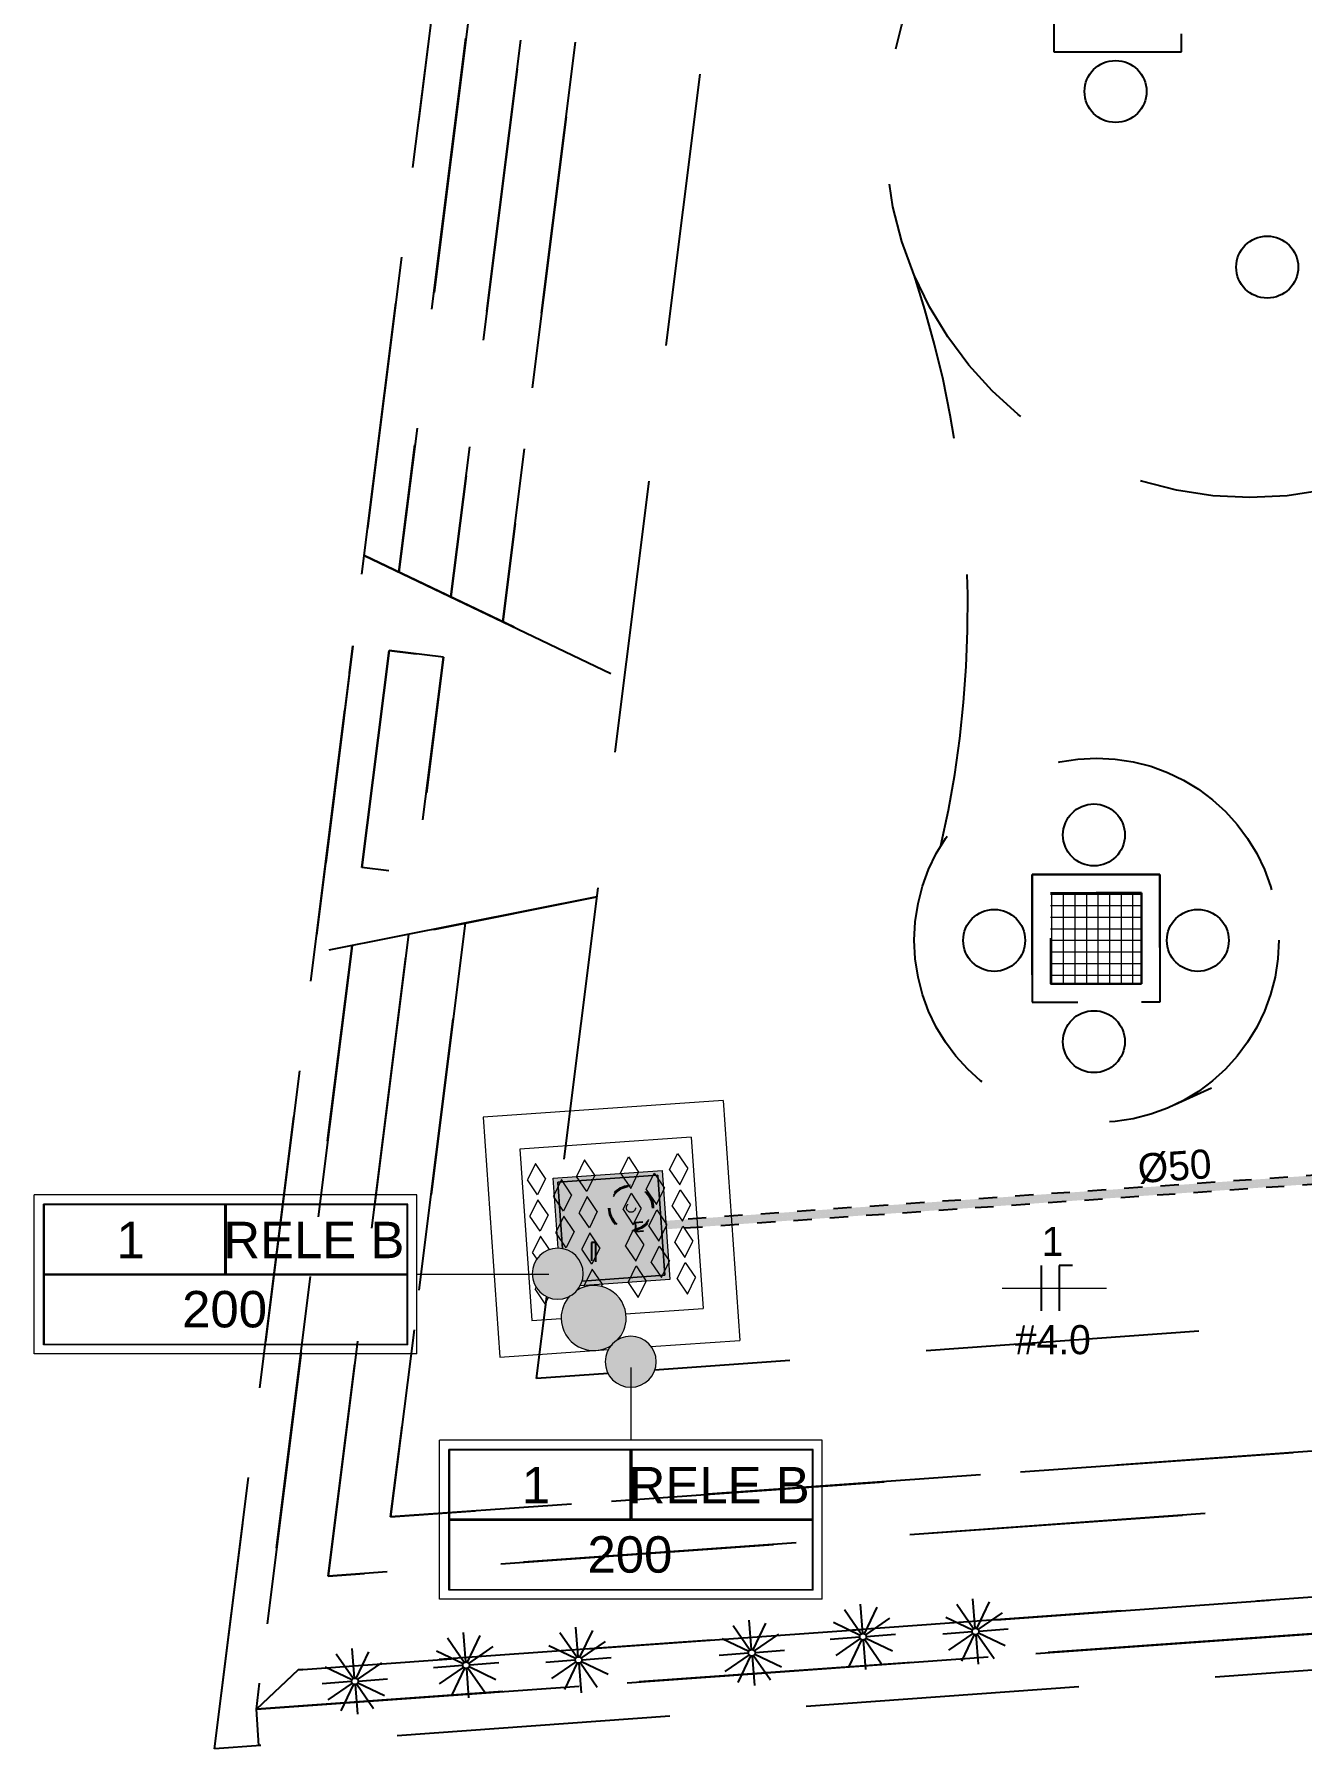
# Model space of a CAD drawing. Header units: metres. Extents: x 4 to 118, y -16 to 34.
# Drawn here: x 15.92 to 22.88, y 0 to 9.41 of the extents above; entities that cross this region are included whole.
import ezdxf

# ---------------------------------------------------------------- set-up
doc = ezdxf.new("R2010")
doc.units = ezdxf.units.M
for name, pattern in [('Hidden', [0.007144, 0.004763, -0.002381]), ('Hidden 1_5', [0.0022, 0.0015, -0.0007]), ('IMPORT-_Tracejado pequeno', [2.25, 1.5, -0.75])]:
    doc.linetypes.add(name, pattern=pattern)
for name, color, linetype, lineweight in [('A-ANNO-NOTE', 7, 'Continuous', 9), ('A-DETL', 7, 'Continuous', 9), ('A-DETL-GENF', 7, 'Continuous', 9), ('Dispositivos elétricos', 7, 'Continuous', 50), ('E-LITE-EQPM-IDEN', 7, 'Continuous', 9), ('E-POWR-CNDT', 7, 'Continuous', 25), ('E-POWR-CNDT-IDEN', 7, 'Continuous', 9), ('KIRYA - PAREDE', 7, 'Continuous', 35), ('KIRYA - PAREDE VISTA', 7, 'Continuous', 18), ('KIRYA - PISO', 7, 'Continuous', 9), ('VEGETAÇÃO', 7, 'Continuous', 9)]:
    doc.layers.add(name, color=color, linetype=linetype, lineweight=lineweight)
doc.layers.add('A-DETL-THIN', color=7, linetype='Continuous', lineweight=20, true_color=0xc0c0c0)
doc.layers.add('Base Revit Coremas_dwg', color=7, linetype='Continuous', lineweight=9, true_color=0x767676)
doc.styles.add('Arial_1', font='arial.ttf', dxfattribs={"height": 0.2})
doc.styles.add('Century Gothic_3', font='GOTHIC.TTF', dxfattribs={"height": 0.16})

# ---------------------------------------------------------------- blocks, each defined once
blk = doc.blocks.new('Caixa de Passagem no Passeio - Caixa de Passagem no Passeio 2-V1-PLANTA BAIXA - TÉRREO')
at = {"layer": 'Dispositivos elétricos', "lineweight": 9, "true_color": 0x82482d}
blk.add_hatch(color=27, dxfattribs=at).paths.add_polyline_path([(0.3, -0.1931), (0.3, 0.3), (-0.3, 0.3), (-0.3, -0.3), (0.0859, -0.3), (0.091, -0.275), (-0.275, -0.275), (-0.275, 0.275), (0.275, 0.275), (0.275, -0.1807), (0.2882, -0.1873)])
at = {"layer": 'Dispositivos elétricos', "lineweight": 9, "true_color": 0x5a6266}
blk.add_hatch(color=251, dxfattribs=at).paths.add_polyline_path([(0.275, -0.1807), (0.275, 0.275), (-0.275, 0.275), (-0.275, -0.275), (0.091, -0.275), (0.0929, -0.2654), (0.1092, -0.2327), (0.1348, -0.2045), (0.1639, -0.1852), (0.1986, -0.1736), (0.2351, -0.1713), (0.2709, -0.1786)])
at = {"layer": 'Dispositivos elétricos', "lineweight": 9}
for p, q in [((-0.3, -0.3), (-0.3, 0.3)), ((-0.3, 0.3), (0.3, 0.3)), ((0.3, 0.3), (0.3, -0.1931)), ((-0.275, -0.275), (-0.275, 0.275)), ((-0.275, 0.275), (0.275, 0.275)), ((-0.275, 0.275), (-0.275, -0.275)), ((0.275, 0.275), (-0.275, 0.275)), ((0.275, 0.275), (0.275, -0.1807)), ((0.275, -0.1807), (0.275, 0.275)), ((0.091, -0.275), (-0.275, -0.275)), ((-0.275, -0.275), (0.091, -0.275)), ((0.0859, -0.3), (-0.3, -0.3))]:
    blk.add_line(p, q, dxfattribs=at)
blk = doc.blocks.new('Haste de aterramento - Haste de aterramento-V18-PLANTA BAIXA - TÉRREO')
at = {"layer": 'A-DETL', "linetype": 'Hidden 1_5'}
blk.add_circle((0, 0), 0.025, dxfattribs=at)
for radius, start, end in [(0.125, 0, 180), (0.1199, 360, 180), (0.1167, 360, 180), (0.125, 180, 0), (0.1199, 180, 360), (0.1167, 180, 360)]:
    blk.add_arc((0.0006, -0.0013), radius, start, end, dxfattribs=at)
blk = doc.blocks.new('Base Revit Coremas_dwg_A$C277F18F9-8215571-PLANTA BAIXA - TÉRREO')
at = {"layer": 'VEGETAÇÃO', "color": 254, "linetype": 'IMPORT-_Tracejado pequeno', "lineweight": 25, "true_color": 0xe3e3e3}
for p, q in [((0.171, 0.1956), (0.09, 0.3359)), ((0.18, 0.198), (0.18, 0.36)), ((0.189, 0.1956), (0.27, 0.3359)), ((0.1644, 0.189), (0.0241, 0.27)), ((0.1956, 0.189), (0.3359, 0.27)), ((0.162, 0.18), (0, 0.18)), ((0.1644, 0.171), (0.0241, 0.09)), ((0.171, 0.1644), (0.09, 0.0241)), ((0.18, 0.162), (0.18, 0)), ((0.189, 0.1644), (0.27, 0.0241)), ((0.1956, 0.171), (0.3359, 0.09)), ((0.198, 0.18), (0.36, 0.18))]:
    blk.add_line(p, q, dxfattribs=at)
blk.add_circle((0.18, 0.18), 0.018, dxfattribs=at)
blk = doc.blocks.new('Base Revit Coremas_dwg_A$C6DD851CF-8215572-PLANTA BAIXA - TÉRREO')
at = {"layer": 'VEGETAÇÃO', "color": 254, "linetype": 'IMPORT-_Tracejado pequeno', "lineweight": 25, "true_color": 0xe3e3e3}
for p, q in [((0.171, 0.1956), (0.09, 0.3359)), ((0.18, 0.198), (0.18, 0.36)), ((0.189, 0.1956), (0.27, 0.3359)), ((0.1644, 0.189), (0.0241, 0.27)), ((0.1956, 0.189), (0.3359, 0.27)), ((0.162, 0.18), (0, 0.18)), ((0.1644, 0.171), (0.0241, 0.09)), ((0.171, 0.1644), (0.09, 0.0241)), ((0.18, 0.162), (0.18, 0)), ((0.189, 0.1644), (0.27, 0.0241)), ((0.1956, 0.171), (0.3359, 0.09)), ((0.198, 0.18), (0.36, 0.18))]:
    blk.add_line(p, q, dxfattribs=at)
blk.add_circle((0.18, 0.18), 0.018, dxfattribs=at)
blk = doc.blocks.new('Base Revit Coremas_dwg_A$C7A191758-8215573-PLANTA BAIXA - TÉRREO')
at = {"layer": 'VEGETAÇÃO', "color": 254, "linetype": 'IMPORT-_Tracejado pequeno', "lineweight": 25, "true_color": 0xe3e3e3}
for p, q in [((0.171, 0.1956), (0.09, 0.3359)), ((0.18, 0.198), (0.18, 0.36)), ((0.189, 0.1956), (0.27, 0.3359)), ((0.1644, 0.189), (0.0241, 0.27)), ((0.1956, 0.189), (0.3359, 0.27)), ((0.162, 0.18), (0, 0.18)), ((0.1644, 0.171), (0.0241, 0.09)), ((0.171, 0.1644), (0.09, 0.0241)), ((0.18, 0.162), (0.18, 0)), ((0.189, 0.1644), (0.27, 0.0241)), ((0.1956, 0.171), (0.3359, 0.09)), ((0.198, 0.18), (0.36, 0.18))]:
    blk.add_line(p, q, dxfattribs=at)
blk.add_circle((0.18, 0.18), 0.018, dxfattribs=at)
blk = doc.blocks.new('Base Revit Coremas_dwg-8208185-PLANTA BAIXA - TÉRREO')
at = {"layer": 'KIRYA - PAREDE VISTA', "linetype": 'IMPORT-_Tracejado pequeno', "true_color": 0xe3e3e3}
h = blk.add_hatch(dxfattribs=at)
h.set_pattern_fill('FP_3', color=254, style=0, pattern_type=2)
h.set_pattern_definition([(90, (-1334.026, -1135.452), (-0.0635, 4e-18), []), (180, (-1334.026, -1135.452), (-8e-18, -0.0635), [])])
h.paths.add_polyline_path([(5.0868, 4.1975), (5.0868, 4.6975), (4.5868, 4.6975), (4.5868, 4.1975)])
at = {"layer": 'KIRYA - PAREDE', "color": 254, "linetype": 'IMPORT-_Tracejado pequeno', "lineweight": 25, "true_color": 0xe3e3e3, "flags": 128}
blk.add_lwpolyline([(44.026, 31.3887), (43.8882, 3.135), (0.243, 0.0173), (0.2288, 0.2168), (43.6891, 3.3213), (43.8234, 30.8565)], dxfattribs=at)
blk.add_lwpolyline([(44.026, 31.3887), (43.8882, 3.135), (0.243, 0.0173), (0.2288, 0.2168), (43.6891, 3.3213), (43.8234, 30.8565)], dxfattribs=at)
at = {"layer": 'KIRYA - PAREDE VISTA', "color": 254, "linetype": 'IMPORT-_Tracejado pequeno', "lineweight": 25, "true_color": 0xe3e3e3, "flags": 128}
for points in [[(4.6054, 10.0122), (4.6054, 9.3122), (5.3054, 9.3122), (5.3054, 10.0122), (4.6054, 10.0122), (4.6054, 9.3122), (5.3054, 9.3122), (5.3054, 10.0122)], [(4.4868, 4.7975), (5.1868, 4.7975), (5.1868, 4.0975), (4.4868, 4.0975), (4.4868, 4.7975), (4.4868, 4.0975), (5.1868, 4.0975), (5.1868, 4.7975)], [(4.5868, 4.6975), (5.0868, 4.6975), (5.0868, 4.1975), (4.5868, 4.1975), (4.5868, 4.6975), (4.5868, 4.1975), (5.0868, 4.1975), (5.0868, 4.6975)]]:
    blk.add_lwpolyline(points, close=True, dxfattribs=at)
at = {"layer": 'KIRYA - PAREDE VISTA', "color": 254, "linetype": 'IMPORT-_Tracejado pequeno', "lineweight": 25, "true_color": 0xe3e3e3}
for centre in [(4.9439, 9.095), (4.9439, 9.095), (5.7763, 8.1311), (5.7763, 8.1311), (4.8254, 5.0147), (4.8254, 5.0147), (4.278, 4.436), (4.278, 4.436), (5.3956, 4.436), (5.3956, 4.436), (4.8254, 3.8803), (4.8254, 3.8803)]:
    blk.add_circle(centre, 0.17, dxfattribs=at)
at = {"layer": 'KIRYA - PISO', "color": 254, "linetype": 'IMPORT-_Tracejado pequeno', "lineweight": 25, "true_color": 0xe3e3e3}
for p, q in [((1.9177, 3.2363), (2.829, 10.5025)), ((1.9177, 3.2363), (2.829, 10.5025)), ((41.3097, 4.8557), (2.4143, 2.0773)), ((41.3097, 4.8557), (2.4143, 2.0773)), ((1.7665, 2.031), (1.8229, 2.4809)), ((2.1596, 2.0591), (1.7665, 2.031))]:
    blk.add_line(p, q, dxfattribs=at)
at = {"layer": 'KIRYA - PISO', "color": 254, "linetype": 'IMPORT-_Tracejado pequeno', "lineweight": 25, "true_color": 0xe3e3e3, "flags": 128}
for points in [[(0, 0), (1.5183, 12.1051), (43.4673, 32.3373)], [(44.026, 31.3887), (43.8882, 3.135), (0, 0), (1.5183, 12.1051), (43.4673, 32.3373)], [(44.026, 31.3887), (43.8882, 3.135), (0, 0)], [(0.7543, 4.407), (0.2288, 0.2168), (43.6891, 3.3213), (43.8234, 30.8565)], [(43.8234, 30.8565), (43.6891, 3.3213), (0.2288, 0.2168), (0.7543, 4.407)], [(2.1596, 2.0591), (1.7665, 2.031), (1.8229, 2.4809)]]:
    blk.add_lwpolyline(points, dxfattribs=at)
for points in [[(1.0645, 4.4689), (0.6227, 0.9467), (42.9923, 3.9733), (43.1271, 31.618), (17.5556, 19.2849), (43.1271, 31.618), (42.9923, 3.9733), (0.6227, 0.9467)], [(1.3746, 4.5308), (0.9658, 1.272), (42.6936, 4.2528), (42.8247, 31.1391), (17.5959, 18.9712), (42.8247, 31.1391), (42.6936, 4.2528), (0.9658, 1.272)], [(43.6199, 30.1409), (43.49, 3.5076), (0.4575, 0.4337), (0.2288, 0.2168), (0.4575, 0.4337), (43.49, 3.5076)], [(15.6539, 18.7007), (1.7032, 11.9723), (1.0115, 6.4576), (1.7032, 11.9723)], [(15.8743, 18.4739), (1.9806, 11.773), (1.2968, 6.3211), (1.9806, 11.773)], [(16.0947, 18.2472), (2.2579, 11.5737), (1.582, 6.1845), (2.2579, 11.5737)], [(0.8214, 6.5487), (2.2475, 5.8659)], [(0.7592, 6.0526), (0.6098, 4.8619)], [(1.2553, 5.9903), (0.9576, 6.0277), (0.8083, 4.837), (1.1059, 4.7997), (1.2553, 5.9903), (1.1059, 4.7997), (1.2553, 5.9903), (1.1059, 4.7997), (0.8083, 4.837), (0.9576, 6.0277)], [(2.0982, 4.6752), (0.5476, 4.3658)]]:
    blk.add_lwpolyline(points, close=True, dxfattribs=at)
at = {"layer": 'KIRYA - PISO', "color": 254, "linetype": 'IMPORT-_Tracejado pequeno', "lineweight": 25, "true_color": 0xe3e3e3}
for centre, radius in [((5.6819, 8.8659), 2), ((5.6819, 8.8659), 2), ((4.8398, 4.4366), 1), ((4.8398, 4.4366), 1)]:
    blk.add_circle(centre, radius, dxfattribs=at)
for centre, radius, start, end in [((-1.6762, 6.2615), 5.81, 347.01541, 18.33943), ((-1.6762, 6.2615), 5.81, 347.01541, 18.33943), ((9.2833, -4.7014), 9.1612, 72.38138, 115.98514), ((9.2833, -4.7014), 9.1612, 72.38138, 115.98514)]:
    blk.add_arc(centre, radius, start, end, dxfattribs=at)
at = {"rotation": 4.525618784365806}
for name, p in [('Base Revit Coremas_dwg_A$C6DD851CF-8215572-PLANTA BAIXA - TÉRREO', (3.3927, 0.4208)), ('Base Revit Coremas_dwg_A$C6DD851CF-8215572-PLANTA BAIXA - TÉRREO', (3.3927, 0.4208)), ('Base Revit Coremas_dwg_A$C7A191758-8215573-PLANTA BAIXA - TÉRREO', (4.0101, 0.4496)), ('Base Revit Coremas_dwg_A$C7A191758-8215573-PLANTA BAIXA - TÉRREO', (4.0101, 0.4496)), ('Base Revit Coremas_dwg_A$C7A191758-8215573-PLANTA BAIXA - TÉRREO', (1.8319, 0.2933)), ('Base Revit Coremas_dwg_A$C7A191758-8215573-PLANTA BAIXA - TÉRREO', (1.8319, 0.2933)), ('Base Revit Coremas_dwg_A$C277F18F9-8215571-PLANTA BAIXA - TÉRREO', (2.7826, 0.3324)), ('Base Revit Coremas_dwg_A$C277F18F9-8215571-PLANTA BAIXA - TÉRREO', (2.7826, 0.3324)), ('Base Revit Coremas_dwg_A$C6DD851CF-8215572-PLANTA BAIXA - TÉRREO', (1.2146, 0.2645)), ('Base Revit Coremas_dwg_A$C6DD851CF-8215572-PLANTA BAIXA - TÉRREO', (1.2146, 0.2645)), ('Base Revit Coremas_dwg_A$C277F18F9-8215571-PLANTA BAIXA - TÉRREO', (0.6044, 0.1761)), ('Base Revit Coremas_dwg_A$C277F18F9-8215571-PLANTA BAIXA - TÉRREO', (0.6044, 0.1761))]:
    blk.add_blockref(name, p, dxfattribs=at)
blk = doc.blocks.new('Tag de Luminárias de Teto 3 - Tag de Luminárias de Teto 3-3493737-PLANTA BAIXA - TÉRREO')
at = {"layer": 'E-LITE-EQPM-IDEN'}
for p, q in [((-0.0105, -0.004361), (-0.0105, 0.004361)), ((0.0105, 0.004361), (-0.0105, 0.004361)), ((0.01, 0.003861), (-0.01, 0.003861)), ((-0.01, -0.003861), (-0.01, 0.003861)), ((-0.000039, 0.003822), (-0.009961, 0.003822)), ((-0.009961, 0.003822), (-0.009961, 0.000039)), ((-0.000039, 0.000039), (-0.000039, 0.003822)), ((0, 0), (0, 0.003861)), ((0.000039, 0.003822), (0.000039, 0.000039)), ((0.009961, 0.003822), (0.000039, 0.003822)), ((0.009961, 0.000039), (0.009961, 0.003822)), ((0.01, -0.003861), (0.01, 0.003861)), ((0.0105, -0.004361), (0.0105, 0.004361)), ((-0.01, 0), (0.01, 0)), ((-0.009961, 0.000039), (-0.000039, 0.000039)), ((0.000039, 0.000039), (0.009961, 0.000039)), ((0.009961, -0.000039), (-0.009961, -0.000039)), ((-0.009961, -0.000039), (-0.009961, -0.003822)), ((0.009961, -0.003822), (0.009961, -0.000039)), ((0.0105, -0.004361), (-0.0105, -0.004361)), ((0.01, -0.003861), (-0.01, -0.003861)), ((-0.009961, -0.003822), (0.009961, -0.003822))]:
    blk.add_line(p, q, dxfattribs=at)
blk = doc.blocks.new('Fiação_PEX_Tags Lighting Fixture - 1_ FN-4481215-PLANTA BAIXA - TÉRREO')
at = {"layer": 'E-LITE-EQPM-IDEN', "color": 1, "lineweight": 25, "true_color": 0xff0000}
blk.add_line((-0.00099, -0.001403), (-0.00099, -0.003903), dxfattribs=at)
at = {"layer": 'E-LITE-EQPM-IDEN', "color": 5, "lineweight": 25, "true_color": 0x0000ff}
for p, q in [((0.00001, -0.001403), (0.00001, -0.003903)), ((0.00001, -0.001403), (0.00001, -0.003425)), ((0.000731, -0.001403), (0.00001, -0.001403))]:
    blk.add_line(p, q, dxfattribs=at)
at = {"layer": 'E-LITE-EQPM-IDEN'}
for p in [(-0.003123, -0.002653), (-0.003123, -0.002653), (-0.003123, -0.002653), (-0.003123, -0.002653), (-0.003123, -0.002653), (-0.003123, -0.002653), (-0.003123, -0.002653), (-0.003123, -0.002653), (-0.003123, -0.002653), (-0.003123, -0.002653), (-0.003123, -0.002653), (-0.003123, -0.002653), (-0.003123, -0.002653), (-0.003123, -0.002653), (-0.003123, -0.002653), (-0.003123, -0.002653), (-0.003123, -0.002653), (-0.003123, -0.002653), (-0.003123, -0.002653), (-0.003123, -0.002653), (-0.003123, -0.002653), (-0.003123, -0.002653), (-0.002681, -0.002653)]:
    blk.add_line(p, (0.002595, -0.002653), dxfattribs=at)

msp = doc.modelspace()

# ---------------------------------------------------------------- hatches: boundary and pattern name
at = {"layer": 'A-DETL-GENF', "true_color": 0xffff00}
for points in [[(18.7964, 2.467), (18.8358, 2.4731), (18.867, 2.4862), (18.8954, 2.508), (18.9192, 2.5407), (18.9316, 2.5708), (18.9364, 2.607), (18.9316, 2.6433), (18.9177, 2.677), (18.8954, 2.706), (18.8664, 2.7283), (18.8326, 2.7423), (18.7964, 2.747), (18.7602, 2.7423), (18.7264, 2.7283), (18.6965, 2.7048), (18.6752, 2.677), (18.6612, 2.6433), (18.6564, 2.607), (18.6612, 2.5708), (18.6752, 2.537), (18.6974, 2.508), (18.7264, 2.4858), (18.7602, 2.4718), (18.7707, 2.4704)], [(19.1965, 1.9834), (19.2327, 1.9882), (19.2665, 2.0022), (19.2955, 2.0244), (19.3177, 2.0534), (19.3317, 2.0872), (19.3365, 2.1234), (19.3317, 2.1597), (19.3177, 2.1934), (19.2955, 2.2224), (19.2665, 2.2447), (19.2327, 2.2586), (19.1965, 2.2634), (19.1575, 2.2575), (19.1265, 2.2447), (19.0975, 2.2224), (19.0744, 2.1913), (19.0612, 2.1597), (19.0565, 2.1234), (19.0612, 2.0872), (19.0752, 2.0534), (19.0975, 2.0244), (19.1265, 2.0022), (19.1602, 1.9882), (19.1887, 1.9844)]]:
    msp.add_hatch(color=2, dxfattribs=at).paths.add_polyline_path(points)
at = {"layer": 'A-DETL-GENF'}
msp.add_hatch(color=256, dxfattribs=at).paths.add_polyline_path([(18.9932, 2.1852), (19.0394, 2.1913), (19.0824, 2.2091), (19.0943, 2.2182), (19.0975, 2.2224), (19.1241, 2.2437), (19.1477, 2.2744), (19.1656, 2.3175), (19.1716, 2.3637), (19.1656, 2.4098), (19.1477, 2.4529), (19.1194, 2.4898), (19.0824, 2.5182), (19.0394, 2.536), (18.9898, 2.5417), (18.947, 2.536), (18.9021, 2.5167), (18.8954, 2.508), (18.8627, 2.4843), (18.8387, 2.4529), (18.8208, 2.4098), (18.8148, 2.3637), (18.8208, 2.3175), (18.8387, 2.2744), (18.867, 2.2375), (18.904, 2.2091), (18.947, 2.1913)])
at = {"layer": 'E-POWR-CNDT', "true_color": 0x353535}
for points in [[(19.3902, 2.8744), (29.6881, 3.5946), (29.6865, 3.6181), (19.3886, 2.8972), (19.3898, 2.8804)], [(19.3919, 2.8508), (29.6898, 3.5717), (29.6881, 3.5945), (19.3902, 2.8743), (19.3919, 2.8508)]]:
    msp.add_hatch(color=250, dxfattribs=at).paths.add_polyline_path(points)
at = {"layer": 'E-POWR-CNDT', "true_color": 0xff8000}
for points in [[(18.9806, 2.5404), (18.9931, 2.5421), (18.9931, 2.5459), (18.9806, 2.545), (18.9806, 2.5421)], [(19.0056, 2.5405), (19.0051, 2.5467), (18.9931, 2.5459), (18.9941, 2.542), (19.0053, 2.5405)]]:
    msp.add_hatch(color=30, dxfattribs=at).paths.add_polyline_path(points)

# ---------------------------------------------------------------- linework, layer by layer
at = {"layer": 'A-ANNO-NOTE'}
for p, q in [((19.7033, 3.5579), (18.3865, 3.4658)), ((19.7033, 3.5579), (19.7954, 2.2411)), ((18.3865, 3.4658), (18.4786, 2.149)), ((19.5281, 3.3563), (18.5881, 3.2906)), ((19.5281, 3.3563), (19.5938, 2.4164)), ((18.5881, 3.2906), (18.6538, 2.3506)), ((18.6738, 3.2121), (18.6299, 3.1222)), ((18.7297, 3.1292), (18.6738, 3.2121)), ((18.9436, 3.231), (18.8997, 3.1411)), ((18.9995, 3.1481), (18.9436, 3.231)), ((19.1405, 3.1579), (19.1843, 3.2478)), ((19.1843, 3.2478), (19.2402, 3.1649)), ((19.4103, 3.1768), (19.4541, 3.2667)), ((19.4541, 3.2667), (19.5101, 3.1838)), ((18.6858, 3.0393), (18.6299, 3.1222)), ((18.7297, 3.1292), (18.6858, 3.0393)), ((18.816, 3.1232), (18.7722, 3.0333)), ((18.8719, 3.0403), (18.816, 3.1232)), ((18.9557, 3.0582), (18.8997, 3.1411)), ((18.9995, 3.1481), (18.9557, 3.0582)), ((19.1405, 3.1579), (19.1964, 3.075)), ((19.1964, 3.075), (19.2402, 3.1649)), ((19.2818, 3.069), (19.3256, 3.1588)), ((19.3256, 3.1588), (19.3816, 3.0759)), ((19.4103, 3.1768), (19.4662, 3.0939)), ((19.4662, 3.0939), (19.5101, 3.1838)), ((18.6877, 3.0126), (18.6439, 2.9227)), ((18.7436, 2.9297), (18.6877, 3.0126)), ((18.8281, 2.9504), (18.7722, 3.0333)), ((18.8719, 3.0403), (18.8281, 2.9504)), ((18.9575, 3.0314), (18.9137, 2.9416)), ((19.0134, 2.9485), (18.9575, 3.0314)), ((19.1544, 2.9584), (19.1983, 3.0483)), ((19.1983, 3.0483), (19.2542, 2.9654)), ((19.2818, 3.069), (19.3377, 2.9861)), ((19.3377, 2.9861), (19.3816, 3.0759)), ((19.4242, 2.9773), (19.4681, 3.0671)), ((19.4681, 3.0671), (19.524, 2.9842)), ((18.6998, 2.8398), (18.6439, 2.9227)), ((18.7436, 2.9297), (18.6998, 2.8398)), ((18.8301, 2.9221), (18.7862, 2.8322)), ((18.886, 2.8391), (18.8301, 2.9221)), ((18.9696, 2.8587), (18.9137, 2.9416)), ((19.0134, 2.9485), (18.9696, 2.8587)), ((19.1544, 2.9584), (19.2104, 2.8755)), ((19.2104, 2.8755), (19.2542, 2.9654)), ((19.2959, 2.8678), (19.3397, 2.9577)), ((19.3397, 2.9577), (19.3956, 2.8748)), ((19.4242, 2.9773), (19.4802, 2.8944)), ((19.4802, 2.8944), (19.524, 2.9842)), ((18.8422, 2.7493), (18.7862, 2.8322)), ((18.886, 2.8391), (18.8422, 2.7493)), ((18.9715, 2.8319), (18.9276, 2.7421)), ((19.0274, 2.749), (18.9715, 2.8319)), ((19.1684, 2.7589), (19.2122, 2.8488)), ((19.2122, 2.8488), (19.2681, 2.7659)), ((19.2959, 2.8678), (19.3518, 2.7849)), ((19.3518, 2.7849), (19.3956, 2.8748)), ((19.4382, 2.7778), (19.482, 2.8676)), ((19.482, 2.8676), (19.538, 2.7847)), ((18.7017, 2.8131), (18.6578, 2.7232)), ((18.7518, 2.7388), (18.7017, 2.8131)), ((18.9836, 2.6592), (18.9276, 2.7421)), ((19.0274, 2.749), (18.9836, 2.6592)), ((19.1684, 2.7589), (19.2243, 2.676)), ((19.2243, 2.676), (19.2681, 2.7659)), ((19.3098, 2.6685), (19.3536, 2.7584)), ((19.3536, 2.7584), (19.4096, 2.6755)), ((19.4382, 2.7778), (19.4941, 2.6949)), ((19.4941, 2.6949), (19.538, 2.7847)), ((18.6825, 2.6866), (18.6578, 2.7232)), ((19.1823, 2.5594), (19.2262, 2.6493)), ((19.2262, 2.6493), (19.2821, 2.5664)), ((19.3098, 2.6685), (19.3657, 2.5856)), ((19.3657, 2.5856), (19.4096, 2.6755)), ((19.4521, 2.5782), (19.496, 2.6681)), ((19.496, 2.6681), (19.5519, 2.5852)), ((18.9854, 2.6324), (18.9416, 2.5425)), ((18.9465, 2.5352), (18.9416, 2.5425)), ((19.0413, 2.5495), (18.9854, 2.6324)), ((19.0413, 2.5495), (19.035, 2.5366)), ((19.1823, 2.5594), (19.2383, 2.4765)), ((19.2383, 2.4765), (19.2821, 2.5664)), ((19.4521, 2.5782), (19.5081, 2.4953)), ((19.5081, 2.4953), (19.5519, 2.5852)), ((18.6771, 2.5345), (18.6718, 2.5237)), ((18.7277, 2.4408), (18.6718, 2.5237)), ((18.7457, 2.4778), (18.7277, 2.4408)), ((18.6538, 2.3506), (18.815, 2.3619)), ((19.1686, 2.3866), (19.5938, 2.4164)), ((18.4786, 2.149), (19.0741, 2.1907)), ((19.3073, 2.207), (19.7954, 2.2411))]:
    msp.add_line(p, q, dxfattribs=at)
at = {"layer": 'A-DETL', "color": 1, "linetype": 'Hidden', "lineweight": 25, "true_color": 0xff0000}
for p, q in [((19.2639, 2.8893), (19.2212, 2.8863)), ((19.2212, 2.8863), (19.2245, 2.8391)), ((19.2245, 2.8391), (19.2672, 2.842))]:
    msp.add_line(p, q, dxfattribs=at)
at = {"layer": 'A-DETL', "linetype": 'Hidden 1_5', "lineweight": 25}
for p, q in [((18.9806, 2.7778), (18.9806, 2.6703)), ((19.0056, 2.7778), (18.9806, 2.7778)), ((19.0056, 2.6721), (19.0056, 2.7778))]:
    msp.add_line(p, q, dxfattribs=at)
at = {"layer": 'A-DETL-THIN', "lineweight": 18}
for centre, radius, start, end in [((18.7964, 2.607), 0.14, 0, 180), ((18.7964, 2.607), 0.14, 180, 0), ((18.9932, 2.3637), 0.1784, 0, 120.76246), ((18.9932, 2.3637), 0.1784, 137.26133, 180), ((18.9932, 2.3637), 0.1784, 180, 304.8062), ((18.9932, 2.3637), 0.1784, 316.70471, 360), ((19.1965, 2.1234), 0.14, 0, 180), ((19.1965, 2.1234), 0.14, 180, 360)]:
    msp.add_arc(centre, radius, start, end, dxfattribs=at)
at = {"layer": 'E-LITE-EQPM-IDEN'}
for p, q in [((18.7479, 2.6028), (18.0235, 2.6028)), ((19.198, 2.0914), (19.198, 1.6929))]:
    msp.add_line(p, q, dxfattribs=at)
at = {"layer": 'E-POWR-CNDT', "color": 1, "linetype": 'Hidden', "true_color": 0xff0000}
for p, q in [((29.5867, 3.6112), (19.4883, 2.905)), ((19.4916, 2.8577), (29.5901, 3.5639))]:
    msp.add_line(p, q, dxfattribs=at)

# ---------------------------------------------------------------- block references
at = {"layer": 'A-DETL', "linetype": 'Hidden 1_5'}
msp.add_blockref('Haste de aterramento - Haste de aterramento-V18-PLANTA BAIXA - TÉRREO', (19.198, 2.9687), dxfattribs=at)
at = {"layer": 'Base Revit Coremas_dwg', "color": 254, "linetype": 'IMPORT-_Tracejado pequeno', "lineweight": 25, "true_color": 0xe3e3e3}
msp.add_blockref('Base Revit Coremas_dwg-8208185-PLANTA BAIXA - TÉRREO', (16.9133, 0), dxfattribs=at)
at = {"layer": 'Dispositivos elétricos', "lineweight": 9, "rotation": 273.9999999999999}
msp.add_blockref('Caixa de Passagem no Passeio - Caixa de Passagem no Passeio 2-V1-PLANTA BAIXA - TÉRREO', (19.0909, 2.8535), dxfattribs=at)
at = {"layer": 'E-LITE-EQPM-IDEN', "xscale": 99.99999999999993, "yscale": 99.99999999999993, "zscale": 99.99999999999993}
for name, p in [('Tag de Luminárias de Teto 3 - Tag de Luminárias de Teto 3-3493737-PLANTA BAIXA - TÉRREO', (16.9735, 2.6028)), ('Fiação_PEX_Tags Lighting Fixture - 1_ FN-4481215-PLANTA BAIXA - TÉRREO', (21.5478, 2.7926)), ('Tag de Luminárias de Teto 3 - Tag de Luminárias de Teto 3-3493737-PLANTA BAIXA - TÉRREO', (19.198, 1.2568))]:
    msp.add_blockref(name, p, dxfattribs=at)

# ---------------------------------------------------------------- texts
at = {"layer": 'E-LITE-EQPM-IDEN', "attachment_point": 1}
for s, insert, char_height, width, style in [('1', (16.3743, 2.892), 0.2, 0.192405, 'Arial_1'), ('RELE B', (16.9607, 2.892), 0.2, 1.234599, 'Arial_1'), ('1', (21.4521, 2.8641), 0.16, 0.152321, 'Century Gothic_3'), ('200', (16.7348, 2.5121), 0.2, 0.577215, 'Arial_1'), ('#4.0', (21.3051, 2.3249), 0.16, 0.577215, 'Century Gothic_3'), ('1', (18.5987, 1.546), 0.2, 0.192405, 'Arial_1'), ('RELE B', (19.1851, 1.546), 0.2, 1.234599, 'Arial_1'), ('200', (18.9593, 1.1661), 0.2, 0.577215, 'Arial_1')]:
    msp.add_mtext(s, dxfattribs=dict(at, insert=insert, char_height=char_height, width=width, style=style))
at = {"layer": 'E-POWR-CNDT-IDEN', "insert": (21.9743, 3.2635), "char_height": 0.16, "width": 0.545147, "attachment_point": 1, "rotation": 4, "style": 'Century Gothic_3'}
msp.add_mtext('Ø50', dxfattribs=at)

doc.saveas('drawing.dxf')
